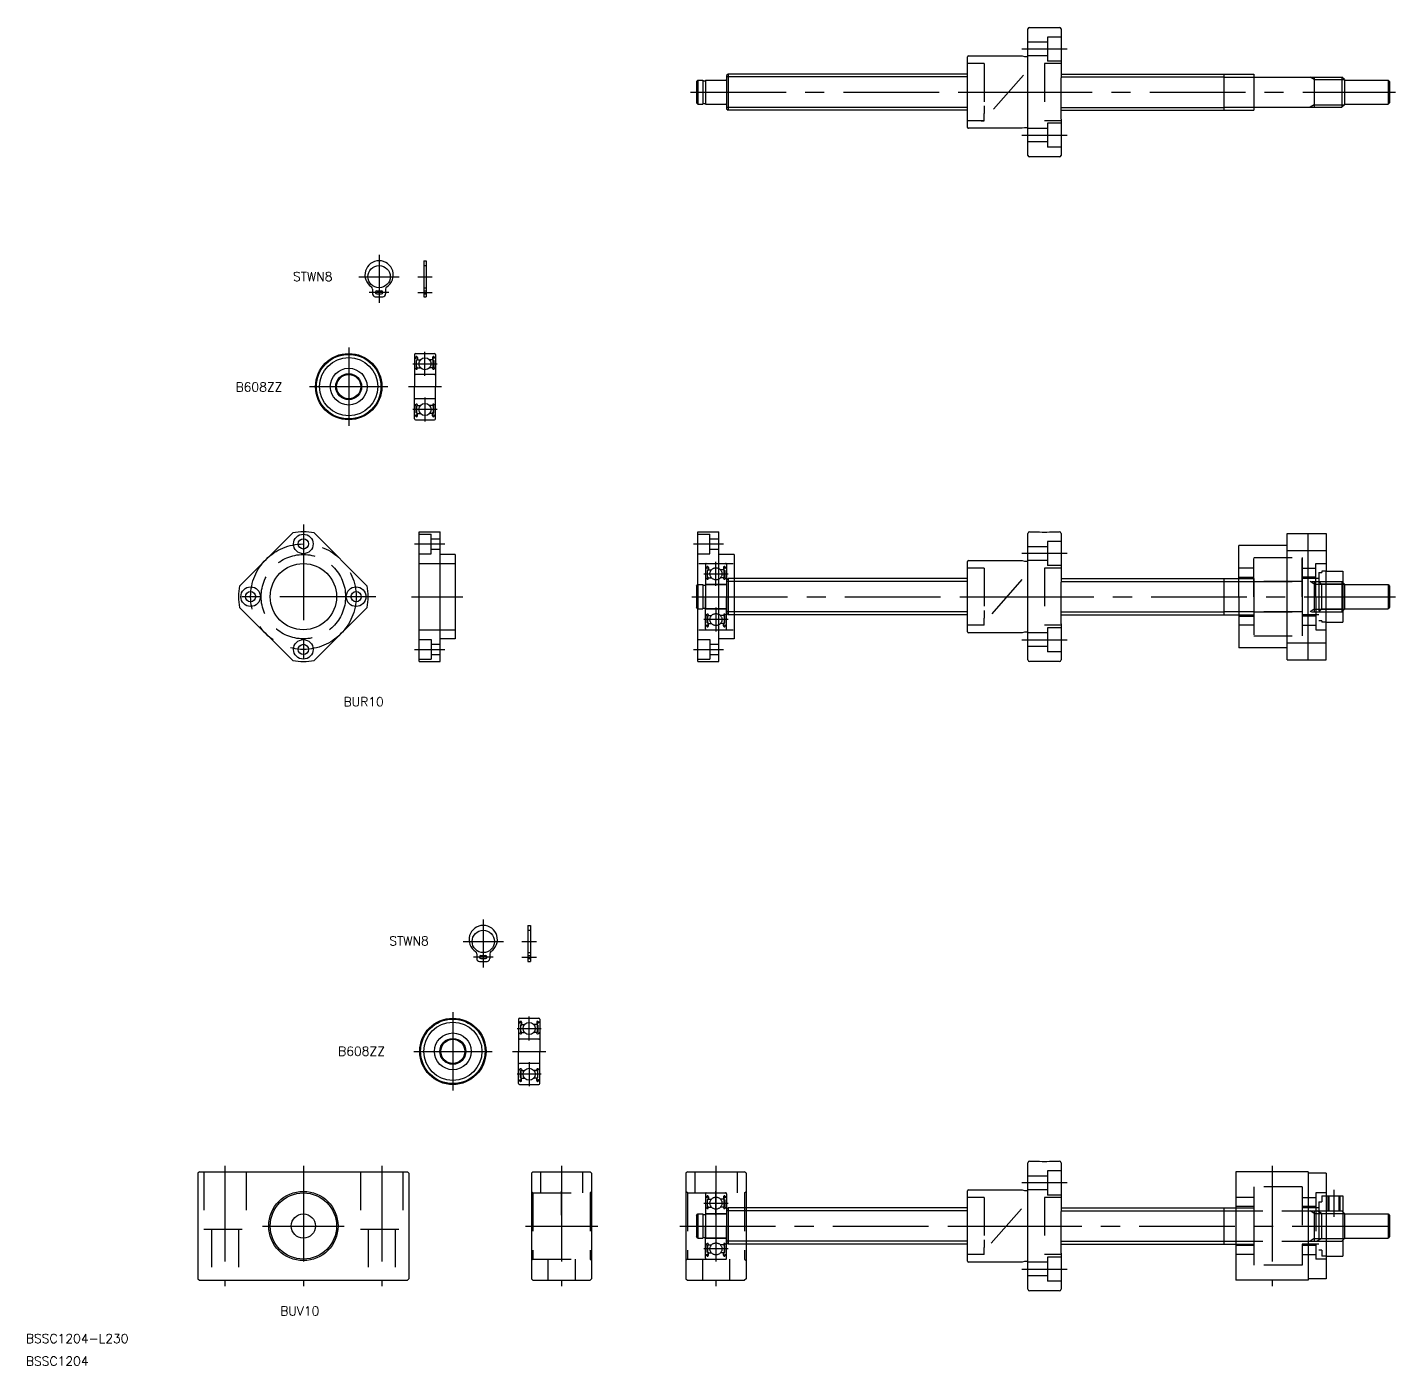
# Model space of a CAD drawing. Extents: x -92 to 600, y -46 to 402.
# Drawn here: x -91.6 to 362.4, y -46.3 to 397.8 of the extents above; entities that cross this region are included whole.
import ezdxf

# ---------------------------------------------------------------- set-up
doc = ezdxf.new("R2010")
doc.units = 0
doc.linetypes.add('CENTER', pattern=[50.8, 31.75, -6.35, 6.35, -6.35])
doc.linetypes.add('DASHED', pattern=[19.05, 12.7, -6.35])
doc.layers.get('0').update_dxf_attribs({"linetype": 'CONTINUOUS'})
doc.layers.add('CENTER', color=1, linetype='CENTER')
doc.styles.get("Standard").update_dxf_attribs({"font": 'txt.shx', "height": 3, "bigfont": 'bigfont.shx'})

msp = doc.modelspace()

# ---------------------------------------------------------------- linework, layer by layer
at = {"color": 7, "linetype": 'CONTINUOUS'}
for p, q in [((240.4, 389.92), (240.4, 397.31)), ((240.4, 362.7), (240.4, 397.31)), ((240.9, 397.81), (244.25, 397.81)), ((247.55, 397.81), (250.9, 397.81)), ((251.4, 397.31), (251.4, 381.1)), ((220.4, 385.31), (220.4, 388.01)), ((220.7, 388.31), (238.5, 388.31)), ((238.5, 388.31), (239.25, 388.11)), ((239.25, 388.11), (240.4, 388.11)), ((140.9, 382.31), (140.4, 381.81)), ((140.4, 381.81), (140.4, 370.81)), ((220.4, 382.31), (140.9, 382.31)), ((140.9, 382.31), (140.9, 370.31)), ((220.4, 367.31), (220.4, 385.31)), ((251.4, 382.31), (305.4, 382.31)), ((305.4, 382.31), (305.4, 370.31)), ((305.4, 382.31), (315.4, 382.31)), ((315.4, 382.31), (315.4, 370.31)), ((130.4, 379.81), (130.9, 380.31)), ((130.4, 379.81), (130.4, 372.81)), ((130.9, 380.31), (130.9, 372.31)), ((130.9, 380.31), (132.5, 380.31)), ((132.5, 380.31), (132.5, 372.31)), ((132.5, 380.11), (133.4, 380.11)), ((133.4, 380.31), (133.4, 372.31)), ((133.4, 380.31), (140.2, 380.31)), ((140.4, 379.21), (140.4, 379.21)), ((251.4, 367.31), (251.4, 381.1)), ((305.6, 381.31), (344.59, 381.31)), ((335.4, 380.5), (333.99, 381.31)), ((335.4, 381.31), (335.4, 371.31)), ((345.4, 380.5), (344.59, 381.31)), ((344.59, 381.31), (344.59, 371.31)), ((345.4, 380.5), (345.4, 372.12)), ((345.4, 380.31), (359.9, 380.31)), ((359.9, 380.31), (359.9, 372.31)), ((359.9, 380.31), (360.4, 379.81)), ((360.4, 379.81), (360.4, 372.81)), ((130.9, 372.31), (130.4, 372.81)), ((130.9, 372.31), (132.5, 372.31)), ((132.5, 372.51), (133.4, 372.51)), ((133.4, 372.31), (140.2, 372.31)), ((140.4, 376.31), (140.4, 376.31)), ((345.4, 372.31), (359.9, 372.31)), ((360.4, 372.81), (359.9, 372.31)), ((140.4, 370.81), (140.9, 370.31)), ((220.4, 370.31), (140.9, 370.31)), ((251.4, 370.31), (305.4, 370.31)), ((305.4, 370.31), (315.4, 370.31)), ((305.6, 371.31), (344.59, 371.31)), ((335.4, 372.12), (333.99, 371.31)), ((345.4, 372.12), (344.59, 371.31)), ((220.4, 364.61), (220.4, 367.31)), ((238.5, 364.31), (220.7, 364.31)), ((224.89, 366.81), (225.9, 366.81)), ((239.25, 364.51), (238.5, 364.31)), ((240.4, 364.51), (239.25, 364.51)), ((251.4, 367.31), (251.4, 355.31)), ((240.4, 355.31), (240.4, 362.7)), ((250.9, 354.81), (240.9, 354.81)), ((39.96, 320.36), (39.96, 308.36)), ((39.96, 320.36), (40.76, 320.36)), ((40.76, 320.36), (40.76, 308.36)), ((22.98, 310.96), (22.98, 309.36)), ((24.38, 310.36), (25.88, 310.36)), ((24.38, 309.36), (25.88, 309.36)), ((25.13, 311.36), (25.13, 310.36)), ((25.13, 309.36), (25.13, 308.36)), ((27.28, 310.96), (27.28, 309.36)), ((23.88, 308.36), (26.38, 308.36)), ((39.96, 308.36), (40.76, 308.36)), ((36.86, 289.27), (36.86, 278.57)), ((36.86, 288.32), (36.96, 288.22)), ((36.96, 288.22), (37.19, 288.22)), ((37.16, 289.57), (43.56, 289.57)), ((37.19, 288.22), (37.3, 288.41)), ((37.24, 288.04), (37.35, 287.98)), ((37.3, 288.16), (37.41, 288.34)), ((37.42, 288.09), (37.3, 288.16)), ((37.35, 287.98), (37.42, 288.09)), ((37.72, 287.52), (37.46, 287.26)), ((37.46, 287.26), (37.46, 285.07)), ((37.86, 287.47), (37.59, 287.2)), ((37.59, 285.07), (37.59, 287.2)), ((37.72, 288.26), (37.72, 287.52)), ((37.86, 288.26), (37.86, 287.47)), ((37.86, 287.62), (37.96, 287.52)), ((37.96, 287.52), (38.88, 287.52)), ((42.76, 287.52), (41.83, 287.52)), ((42.86, 287.62), (42.76, 287.52)), ((42.86, 288.26), (42.86, 287.47)), ((42.86, 287.47), (43.12, 287.2)), ((42.99, 288.26), (42.99, 287.52)), ((42.99, 287.52), (43.26, 287.26)), ((43.12, 285.07), (43.12, 287.2)), ((43.26, 287.26), (43.26, 285.07)), ((43.29, 288.09), (43.41, 288.16)), ((43.36, 287.98), (43.29, 288.09)), ((43.41, 288.16), (43.3, 288.34)), ((43.47, 288.04), (43.36, 287.98)), ((43.52, 288.22), (43.41, 288.41)), ((43.76, 288.22), (43.52, 288.22)), ((43.86, 288.32), (43.76, 288.22)), ((43.86, 289.27), (43.86, 278.57)), ((36.86, 284.57), (36.96, 284.67)), ((36.96, 284.67), (37.19, 284.67)), ((43.56, 282.57), (37.16, 282.57)), ((37.19, 284.67), (37.4, 284.41)), ((37.79, 285.07), (37.59, 285.07)), ((37.59, 284.94), (37.79, 284.94)), ((37.79, 284.94), (37.79, 285.07)), ((37.79, 284.49), (37.89, 284.78)), ((37.89, 284.78), (37.99, 284.87)), ((37.99, 284.87), (38.84, 284.87)), ((42.72, 284.87), (41.88, 284.87)), ((42.82, 284.78), (42.72, 284.87)), ((42.92, 284.49), (42.82, 284.78)), ((42.92, 285.07), (43.12, 285.07)), ((42.92, 284.94), (42.92, 285.07)), ((43.12, 284.94), (42.92, 284.94)), ((43.52, 284.67), (43.31, 284.41)), ((43.76, 284.67), (43.52, 284.67)), ((43.86, 284.57), (43.76, 284.67)), ((36.86, 267.87), (36.86, 278.57)), ((43.86, 267.87), (43.86, 278.57)), ((36.86, 272.57), (36.96, 272.47)), ((36.96, 272.47), (37.19, 272.47)), ((43.56, 274.57), (37.16, 274.57)), ((37.19, 272.47), (37.4, 272.74)), ((37.79, 272.66), (37.89, 272.37)), ((42.92, 272.66), (42.82, 272.37)), ((43.52, 272.47), (43.31, 272.74)), ((43.76, 272.47), (43.52, 272.47)), ((43.86, 272.57), (43.76, 272.47)), ((43.86, 273.22), (43.86, 273.22)), ((36.86, 268.82), (36.96, 268.92)), ((36.96, 268.92), (37.19, 268.92)), ((37.19, 268.92), (37.3, 268.74)), ((37.24, 269.11), (37.35, 269.17)), ((37.42, 269.06), (37.3, 268.99)), ((37.3, 268.99), (37.41, 268.81)), ((37.35, 269.17), (37.42, 269.06)), ((37.46, 269.89), (37.46, 272.08)), ((37.72, 269.62), (37.46, 269.89)), ((37.59, 272.21), (37.79, 272.21)), ((37.79, 272.08), (37.59, 272.08)), ((37.59, 272.08), (37.59, 269.95)), ((37.86, 269.68), (37.59, 269.95)), ((37.72, 268.89), (37.72, 269.62)), ((37.79, 272.21), (37.79, 272.08)), ((37.86, 268.89), (37.86, 269.68)), ((37.86, 269.52), (37.96, 269.62)), ((37.89, 272.37), (37.99, 272.27)), ((37.96, 269.62), (38.88, 269.62)), ((37.99, 272.27), (38.84, 272.27)), ((42.76, 269.62), (41.83, 269.62)), ((42.72, 272.27), (41.88, 272.27)), ((42.82, 272.37), (42.72, 272.27)), ((42.86, 269.52), (42.76, 269.62)), ((42.86, 269.68), (43.12, 269.95)), ((42.86, 268.89), (42.86, 269.68)), ((43.12, 272.21), (42.92, 272.21)), ((42.92, 272.21), (42.92, 272.08)), ((42.92, 272.08), (43.12, 272.08)), ((42.99, 269.62), (43.26, 269.89)), ((42.99, 268.89), (42.99, 269.62)), ((43.12, 272.08), (43.12, 269.95)), ((43.26, 269.89), (43.26, 272.08)), ((43.36, 269.17), (43.29, 269.06)), ((43.29, 269.06), (43.41, 268.99)), ((43.41, 268.99), (43.3, 268.81)), ((43.47, 269.11), (43.36, 269.17)), ((43.52, 268.92), (43.41, 268.74)), ((43.76, 268.92), (43.52, 268.92)), ((43.86, 268.82), (43.76, 268.92)), ((43.86, 270.55), (43.86, 270.55)), ((37.16, 267.57), (43.56, 267.57)), ((-21.21, 212.41), (-3.54, 230.08)), ((21.21, 212.41), (3.54, 230.08)), ((38.4, 187.37), (38.4, 230.37)), ((38.4, 230.37), (45.4, 230.37)), ((45.4, 187.37), (45.4, 230.37)), ((130.9, 187.37), (130.9, 230.37)), ((130.9, 230.37), (137.9, 230.37)), ((137.9, 187.37), (137.9, 230.37)), ((240.4, 222.48), (240.4, 229.87)), ((240.4, 222.48), (240.4, 229.87)), ((240.9, 230.37), (244.25, 230.37)), ((247.55, 230.37), (250.9, 230.37)), ((251.4, 229.87), (251.4, 213.66)), ((326.4, 187.87), (326.4, 229.87)), ((326.4, 229.87), (339.4, 229.87)), ((333.4, 187.87), (333.4, 229.87)), ((339.4, 229.87), (339.4, 217.37)), ((50.4, 222.87), (45.4, 222.87)), ((50.4, 222.87), (50.4, 194.87)), ((142.9, 222.87), (137.9, 222.87)), ((142.9, 222.87), (142.9, 194.87)), ((240.4, 195.26), (240.4, 222.48)), ((310.4, 208.87), (310.4, 225.87)), ((326.4, 225.87), (310.4, 225.87)), ((326.4, 224.2), (339.4, 224.2)), ((220.4, 217.87), (220.4, 220.57)), ((220.7, 220.87), (238.5, 220.87)), ((238.5, 220.87), (239.25, 220.67)), ((239.25, 220.67), (240.4, 220.67)), ((220.4, 214.87), (142.9, 214.87)), ((220.4, 199.87), (220.4, 217.87)), ((251.4, 214.87), (305.4, 214.87)), ((251.4, 199.87), (251.4, 213.66)), ((305.4, 214.87), (305.4, 202.87)), ((305.4, 214.87), (310.4, 214.87)), ((339.4, 200.37), (339.4, 217.37)), ((339.4, 217.37), (344.9, 217.37)), ((344.9, 217.37), (344.9, 200.37)), ((345.4, 213.06), (344.9, 213.56)), ((130.4, 212.37), (130.9, 212.87)), ((130.4, 212.37), (130.4, 205.37)), ((130.9, 212.87), (130.9, 204.87)), ((140.4, 211.77), (140.4, 211.77)), ((140.4, 208.87), (140.4, 208.87)), ((310.4, 208.87), (310.4, 191.87)), ((345.4, 213.06), (345.4, 204.68)), ((345.4, 212.87), (359.9, 212.87)), ((359.9, 212.87), (360.4, 212.37)), ((359.9, 212.87), (359.9, 204.87)), ((360.4, 212.37), (360.4, 205.37)), ((-3.54, 187.66), (-21.21, 205.33)), ((3.54, 187.66), (21.21, 205.33)), ((130.9, 204.87), (130.4, 205.37)), ((345.4, 204.68), (344.9, 204.18)), ((345.4, 204.87), (359.9, 204.87)), ((360.4, 205.37), (359.9, 204.87)), ((140.4, 200.85), (140.4, 200.85)), ((220.4, 202.87), (142.9, 202.87)), ((220.4, 197.17), (220.4, 199.87)), ((251.4, 202.87), (305.4, 202.87)), ((251.4, 199.87), (251.4, 187.87)), ((305.4, 202.87), (310.4, 202.87)), ((339.4, 187.87), (339.4, 200.37)), ((339.4, 200.37), (344.9, 200.37)), ((238.5, 196.87), (220.7, 196.87)), ((239.25, 197.07), (238.5, 196.87)), ((240.4, 197.07), (239.25, 197.07)), ((240.4, 187.87), (240.4, 195.26)), ((50.4, 194.87), (45.4, 194.87)), ((142.9, 194.87), (137.9, 194.87)), ((326.4, 191.87), (310.4, 191.87)), ((326.4, 193.54), (339.4, 193.54)), ((38.4, 187.37), (45.4, 187.37)), ((130.9, 187.37), (137.9, 187.37)), ((250.9, 187.37), (240.9, 187.37)), ((326.4, 187.87), (339.4, 187.87)), ((74.52, 99.75), (74.52, 87.75)), ((74.52, 99.75), (75.32, 99.75)), ((75.32, 99.75), (75.32, 87.75)), ((57.54, 90.35), (57.54, 88.75)), ((58.44, 87.75), (60.94, 87.75)), ((58.94, 89.75), (60.44, 89.75)), ((58.94, 88.75), (60.44, 88.75)), ((59.69, 90.75), (59.69, 89.75)), ((59.69, 88.75), (59.69, 87.75)), ((61.84, 90.35), (61.84, 88.75)), ((74.52, 87.75), (75.32, 87.75)), ((71.42, 68.67), (71.42, 57.97)), ((71.72, 68.97), (78.12, 68.97)), ((78.42, 68.67), (78.42, 57.97)), ((71.42, 67.72), (71.52, 67.62)), ((71.42, 63.97), (71.52, 64.07)), ((71.52, 67.62), (71.75, 67.62)), ((71.52, 64.07), (71.75, 64.07)), ((71.75, 67.62), (71.86, 67.8)), ((71.75, 64.07), (71.96, 63.8)), ((71.8, 67.43), (71.91, 67.37)), ((71.86, 67.55), (71.97, 67.73)), ((71.98, 67.48), (71.86, 67.55)), ((71.91, 67.37), (71.98, 67.48)), ((72.28, 66.92), (72.02, 66.65)), ((72.02, 66.65), (72.02, 64.46)), ((72.42, 66.86), (72.15, 66.59)), ((72.15, 64.46), (72.15, 66.59)), ((72.35, 64.46), (72.15, 64.46)), ((72.15, 64.33), (72.35, 64.33)), ((72.28, 67.65), (72.28, 66.92)), ((72.35, 64.33), (72.35, 64.46)), ((72.35, 63.88), (72.45, 64.17)), ((72.42, 67.65), (72.42, 66.86)), ((72.42, 67.02), (72.52, 66.92)), ((72.45, 64.17), (72.55, 64.27)), ((72.52, 66.92), (73.44, 66.92)), ((72.55, 64.27), (73.4, 64.27)), ((77.32, 66.92), (76.39, 66.92)), ((77.28, 64.27), (76.44, 64.27)), ((77.38, 64.17), (77.28, 64.27)), ((77.42, 67.02), (77.32, 66.92)), ((77.48, 63.88), (77.38, 64.17)), ((77.42, 67.65), (77.42, 66.86)), ((77.42, 66.86), (77.68, 66.59)), ((77.48, 64.46), (77.68, 64.46)), ((77.48, 64.33), (77.48, 64.46)), ((77.68, 64.33), (77.48, 64.33)), ((77.55, 67.65), (77.55, 66.92)), ((77.55, 66.92), (77.82, 66.65)), ((77.68, 64.46), (77.68, 66.59)), ((77.82, 66.65), (77.82, 64.46)), ((77.85, 67.48), (77.97, 67.55)), ((77.92, 67.37), (77.85, 67.48)), ((77.97, 67.55), (77.86, 67.73)), ((78.08, 64.07), (77.87, 63.8)), ((78.03, 67.43), (77.92, 67.37)), ((78.08, 67.62), (77.97, 67.8)), ((78.32, 67.62), (78.08, 67.62)), ((78.32, 64.07), (78.08, 64.07)), ((78.42, 67.72), (78.32, 67.62)), ((78.42, 63.97), (78.32, 64.07)), ((78.12, 61.97), (71.72, 61.97)), ((71.42, 47.27), (71.42, 57.97)), ((78.42, 47.27), (78.42, 57.97)), ((71.42, 51.97), (71.52, 51.87)), ((71.52, 51.87), (71.75, 51.87)), ((78.12, 53.97), (71.72, 53.97)), ((71.75, 51.87), (71.96, 52.13)), ((72.02, 49.28), (72.02, 51.47)), ((72.15, 51.6), (72.35, 51.6)), ((72.15, 51.47), (72.15, 49.34)), ((72.35, 51.47), (72.15, 51.47)), ((72.35, 52.05), (72.45, 51.76)), ((72.35, 51.6), (72.35, 51.47)), ((72.45, 51.76), (72.55, 51.67)), ((72.55, 51.67), (73.4, 51.67)), ((77.28, 51.67), (76.44, 51.67)), ((77.38, 51.76), (77.28, 51.67)), ((77.48, 52.05), (77.38, 51.76)), ((77.48, 51.6), (77.48, 51.47)), ((77.68, 51.6), (77.48, 51.6)), ((77.48, 51.47), (77.68, 51.47)), ((77.68, 51.47), (77.68, 49.34)), ((77.82, 49.28), (77.82, 51.47)), ((78.08, 51.87), (77.87, 52.13)), ((78.32, 51.87), (78.08, 51.87)), ((78.42, 51.97), (78.32, 51.87)), ((78.42, 52.62), (78.42, 52.62)), ((78.42, 49.94), (78.42, 49.94)), ((71.42, 48.22), (71.52, 48.32)), ((71.52, 48.32), (71.75, 48.32)), ((71.72, 46.97), (78.12, 46.97)), ((71.75, 48.32), (71.86, 48.13)), ((71.8, 48.5), (71.91, 48.57)), ((71.98, 48.45), (71.86, 48.38)), ((71.86, 48.38), (71.97, 48.2)), ((71.91, 48.57), (71.98, 48.45)), ((72.28, 49.02), (72.02, 49.28)), ((72.42, 49.07), (72.15, 49.34)), ((72.28, 48.28), (72.28, 49.02)), ((72.42, 48.28), (72.42, 49.07)), ((72.42, 48.92), (72.52, 49.02)), ((72.52, 49.02), (73.44, 49.02)), ((77.32, 49.02), (76.39, 49.02)), ((77.42, 48.92), (77.32, 49.02)), ((77.42, 49.07), (77.68, 49.34)), ((77.42, 48.28), (77.42, 49.07)), ((77.55, 49.02), (77.82, 49.28)), ((77.55, 48.28), (77.55, 49.02)), ((77.92, 48.57), (77.85, 48.45)), ((77.85, 48.45), (77.97, 48.38)), ((77.97, 48.38), (77.86, 48.2)), ((78.03, 48.5), (77.92, 48.57)), ((78.08, 48.32), (77.97, 48.13)), ((78.32, 48.32), (78.08, 48.32)), ((78.42, 48.22), (78.32, 48.32)), ((240.4, 13.62), (240.4, 21.01)), ((240.4, 13.62), (240.4, 21.01)), ((240.9, 21.51), (244.25, 21.51)), ((247.55, 21.51), (250.9, 21.51)), ((251.4, 21.01), (251.4, 4.8)), ((-34.5, 18.01), (-35, 17.51)), ((-35, 17.51), (-35, -17.49)), ((-34.5, 18.01), (34.5, 18.01)), ((34.5, 18.01), (35, 17.51)), ((35, 17.51), (35, -17.49)), ((76.15, 18.01), (75.65, 17.51)), ((75.65, 17.51), (75.65, -17.49)), ((76.15, 18.01), (95.15, 18.01)), ((95.65, 17.51), (95.15, 18.01)), ((95.65, 17.51), (95.65, -17.49)), ((127.4, 18.01), (126.9, 17.51)), ((126.9, 17.51), (126.9, -17.49)), ((127.4, 18.01), (146.4, 18.01)), ((146.9, 17.51), (146.4, 18.01)), ((146.9, 17.51), (146.9, -17.49)), ((240.4, 11.94), (240.4, 13.62)), ((309.4, 18.01), (309.4, -17.99)), ((333.4, 18.01), (309.4, 18.01)), ((333.4, 18.01), (333.4, 13.01)), ((339.4, 17.51), (333.4, 17.51)), ((339.4, 17.51), (339.4, 0.01)), ((220.4, 9.01), (220.4, 11.71)), ((220.7, 12.01), (238.5, 12.01)), ((238.5, 12.01), (239.25, 11.81)), ((239.25, 11.81), (240.4, 11.81)), ((240.4, -20.99), (240.4, 12.05)), ((333.4, 13.01), (333.4, -12.99)), ((339.4, 10.01), (344.9, 10.01)), ((344.9, 10.01), (344.9, -9.99)), ((220.4, 6.01), (146.9, 6.01)), ((220.4, -8.99), (220.4, 9.01)), ((251.4, 6.01), (305.4, 6.01)), ((251.4, -8.99), (251.4, 4.8)), ((305.4, 6.01), (309.4, 6.01)), ((305.4, 6.01), (305.4, -5.99)), ((345.4, 4.2), (344.9, 4.7)), ((140.4, 0.01), (140.4, 0.01)), ((339.4, 0.01), (339.4, -17.49)), ((345.4, 4.01), (359.9, 4.01)), ((359.9, 4.01), (359.9, -3.99)), ((359.9, 4.01), (360.4, 3.51)), ((360.4, 3.51), (360.4, -3.49)), ((345.4, -4.18), (344.9, -4.68)), ((345.4, -3.99), (359.9, -3.99)), ((360.4, -3.49), (359.9, -3.99)), ((140.4, -8.02), (140.4, -8.02)), ((220.4, -5.99), (146.9, -5.99)), ((220.4, -11.69), (220.4, -8.99)), ((251.4, -5.99), (305.4, -5.99)), ((251.4, -8.99), (251.4, -20.99)), ((305.4, -5.99), (309.4, -5.99)), ((238.5, -11.99), (220.7, -11.99)), ((239.25, -11.79), (238.5, -11.99)), ((240.4, -11.79), (239.25, -11.79)), ((333.4, -12.99), (333.4, -17.99)), ((339.4, -9.99), (344.9, -9.99)), ((-35, -17.49), (-34.5, -17.99)), ((-34.5, -17.99), (34.5, -17.99)), ((35, -17.49), (34.5, -17.99)), ((75.65, -17.49), (76.15, -17.99)), ((76.15, -17.99), (95.15, -17.99)), ((95.65, -17.49), (95.15, -17.99)), ((126.9, -17.49), (127.4, -17.99)), ((127.4, -17.99), (146.4, -17.99)), ((146.9, -17.49), (146.4, -17.99)), ((333.4, -17.99), (309.4, -17.99)), ((339.4, -17.49), (333.4, -17.49)), ((250.9, -21.49), (240.9, -21.49))]:
    msp.add_line(p, q, dxfattribs=at)
at = {"color": 3, "linetype": 'DASHED'}
for p, q in [((246.9, 392.85), (240.47, 392.85)), ((251.4, 394.6), (246.9, 394.6)), ((246.9, 394.6), (246.9, 386.6)), ((246.9, 388.35), (240.4, 388.35)), ((251.4, 386.6), (246.9, 386.6)), ((225.9, 385.81), (220.4, 385.81)), ((225.9, 385.81), (225.9, 366.81)), ((251.4, 385.81), (245.9, 385.81)), ((245.9, 385.81), (245.9, 366.81)), ((225.9, 371.74), (225.9, 369.18)), ((225.9, 366.81), (225.9, 369.18)), ((225.9, 366.81), (220.4, 366.81)), ((246.9, 364.27), (240.47, 364.27)), ((251.4, 366.81), (245.9, 366.81)), ((251.4, 366.02), (246.9, 366.02)), ((246.9, 366.02), (246.9, 358.02)), ((246.9, 359.77), (240.4, 359.77)), ((251.4, 358.02), (246.9, 358.02)), ((39.96, 318.76), (40.76, 318.76)), ((39.96, 311.36), (40.76, 311.36)), ((39.96, 310.36), (40.76, 310.36)), ((39.96, 309.36), (40.76, 309.36)), ((38.4, 229.62), (42.4, 229.62)), ((42.4, 223.12), (42.4, 229.62)), ((42.4, 228.07), (45.4, 228.07)), ((130.9, 229.62), (134.9, 229.62)), ((134.9, 223.12), (134.9, 229.62)), ((134.9, 228.07), (137.9, 228.07)), ((246.9, 227.16), (246.9, 219.16)), ((251.4, 227.16), (246.9, 227.16)), ((38.4, 223.12), (42.4, 223.12)), ((42.4, 224.67), (45.4, 224.67)), ((130.9, 223.12), (134.9, 223.12)), ((134.9, 224.67), (137.9, 224.67)), ((246.9, 225.41), (240.47, 225.41)), ((38.7, 219.87), (50.1, 219.87)), ((131.2, 219.87), (142.6, 219.87)), ((133.4, 219.57), (133.4, 208.87)), ((133.4, 218.62), (133.5, 218.52)), ((133.5, 218.52), (133.73, 218.52)), ((133.7, 219.87), (140.1, 219.87)), ((133.73, 218.52), (133.84, 218.7)), ((133.78, 218.34), (133.9, 218.27)), ((133.85, 218.45), (133.96, 218.64)), ((133.97, 218.39), (133.85, 218.45)), ((133.9, 218.27), (133.97, 218.39)), ((134.27, 218.56), (134.27, 217.82)), ((134.4, 218.56), (134.4, 217.77)), ((134.4, 217.92), (134.5, 217.82)), ((139.4, 217.92), (139.3, 217.82)), ((139.4, 218.56), (139.4, 217.77)), ((139.53, 218.56), (139.53, 217.82)), ((139.95, 218.45), (139.84, 218.64)), ((139.84, 218.39), (139.95, 218.45)), ((139.9, 218.27), (139.84, 218.39)), ((140.02, 218.34), (139.9, 218.27)), ((140.07, 218.52), (139.96, 218.7)), ((140.3, 218.52), (140.07, 218.52)), ((140.4, 218.62), (140.3, 218.52)), ((140.4, 219.57), (140.4, 208.87)), ((225.9, 218.37), (220.4, 218.37)), ((225.9, 218.37), (225.9, 199.37)), ((246.9, 220.91), (240.4, 220.91)), ((245.9, 218.37), (245.9, 199.37)), ((251.4, 218.37), (245.9, 218.37)), ((251.4, 219.16), (246.9, 219.16)), ((315.4, 218.37), (310.4, 218.37)), ((315.4, 221.87), (331.4, 221.87)), ((315.4, 208.87), (315.4, 221.87)), ((331.4, 221.87), (331.4, 195.87)), ((331.4, 208.87), (331.4, 221.87)), ((331.4, 218.37), (335.9, 218.37)), ((335.9, 219.87), (339.4, 219.87)), ((335.9, 208.87), (335.9, 219.87)), ((133.4, 214.87), (133.5, 214.97)), ((133.5, 214.97), (133.73, 214.97)), ((133.73, 214.97), (133.95, 214.71)), ((134.27, 217.82), (134, 217.55)), ((134, 217.55), (134, 215.37)), ((134.4, 217.77), (134.13, 217.5)), ((134.13, 215.37), (134.13, 217.5)), ((134.33, 215.37), (134.13, 215.37)), ((134.13, 215.24), (134.33, 215.24)), ((134.33, 215.24), (134.33, 215.37)), ((134.33, 214.79), (134.44, 215.08)), ((134.44, 215.08), (134.54, 215.17)), ((134.5, 217.82), (135.43, 217.82)), ((134.54, 215.17), (135.38, 215.17)), ((139.3, 217.82), (138.38, 217.82)), ((139.26, 215.17), (138.42, 215.17)), ((139.36, 215.08), (139.26, 215.17)), ((139.47, 214.79), (139.36, 215.08)), ((139.4, 217.77), (139.67, 217.5)), ((139.47, 215.24), (139.47, 215.37)), ((139.47, 215.37), (139.67, 215.37)), ((139.67, 215.24), (139.47, 215.24)), ((139.53, 217.82), (139.8, 217.55)), ((139.67, 215.37), (139.67, 217.5)), ((139.8, 217.55), (139.8, 215.37)), ((140.07, 214.97), (139.85, 214.71)), ((140.3, 214.97), (140.07, 214.97)), ((140.4, 214.87), (140.3, 214.97)), ((140.9, 214.87), (140.4, 214.37)), ((140.4, 214.37), (140.4, 203.37)), ((142.9, 213.92), (140.4, 213.92)), ((140.9, 214.87), (140.9, 202.87)), ((142.9, 214.87), (140.9, 214.87)), ((305.6, 213.87), (315.4, 213.87)), ((310.4, 215.37), (315.4, 215.37)), ((310.4, 214.87), (315.4, 214.87)), ((315.4, 214.87), (315.4, 202.87)), ((315.4, 213.87), (344.59, 213.87)), ((315.4, 213.87), (331.4, 213.87)), ((331.4, 213.87), (315.4, 213.87)), ((331.4, 213.87), (315.4, 213.87)), ((331.4, 213.87), (315.4, 213.87)), ((335.9, 215.37), (331.4, 215.37)), ((331.4, 214.87), (331.4, 202.87)), ((336.9, 214.87), (331.4, 214.87)), ((335.4, 213.06), (333.99, 213.87)), ((335.4, 213.87), (335.4, 203.87)), ((335.9, 213.87), (341.4, 213.87)), ((336.9, 216.87), (336.9, 200.87)), ((336.9, 216.87), (337.9, 216.87)), ((337.77, 213.06), (336.9, 213.87)), ((336.9, 213.87), (344.9, 213.87)), ((337.9, 217.37), (337.9, 216.87)), ((339.4, 217.37), (337.9, 217.37)), ((344.59, 213.87), (344.59, 203.87)), ((344.9, 213.56), (344.59, 213.87)), ((130.9, 212.87), (132.5, 212.87)), ((132.5, 212.87), (132.5, 204.87)), ((132.5, 212.67), (133.4, 212.67)), ((133.4, 212.87), (140.2, 212.87)), ((133.4, 212.87), (133.4, 204.87)), ((133.4, 198.17), (133.4, 208.87)), ((140.1, 212.87), (133.7, 212.87)), ((140.4, 198.17), (140.4, 208.87)), ((315.4, 208.87), (315.4, 195.87)), ((331.4, 208.87), (331.4, 195.87)), ((335.4, 213.06), (344.9, 213.06)), ((335.9, 208.87), (335.9, 197.87)), ((337.77, 213.06), (337.77, 204.68)), ((344.9, 213.06), (337.77, 213.06)), ((130.9, 204.87), (132.5, 204.87)), ((132.5, 205.07), (133.4, 205.07)), ((133.4, 204.87), (140.2, 204.87)), ((140.1, 204.87), (133.7, 204.87)), ((225.9, 204.31), (225.9, 201.74)), ((335.4, 204.68), (333.99, 203.87)), ((335.4, 204.68), (344.9, 204.68)), ((337.77, 204.68), (336.9, 203.87)), ((344.9, 204.68), (337.77, 204.68)), ((133.4, 202.87), (133.5, 202.77)), ((133.5, 202.77), (133.73, 202.77)), ((133.73, 202.77), (133.95, 203.03)), ((134, 200.19), (134, 202.37)), ((134.27, 199.92), (134, 200.19)), ((134.13, 202.51), (134.33, 202.51)), ((134.13, 202.37), (134.13, 200.24)), ((134.33, 202.37), (134.13, 202.37)), ((134.4, 199.98), (134.13, 200.24)), ((134.27, 199.19), (134.27, 199.92)), ((134.33, 202.95), (134.44, 202.66)), ((134.33, 202.51), (134.33, 202.37)), ((134.4, 199.19), (134.4, 199.98)), ((134.4, 199.82), (134.5, 199.92)), ((134.44, 202.66), (134.54, 202.57)), ((134.5, 199.92), (135.43, 199.92)), ((134.54, 202.57), (135.38, 202.57)), ((139.3, 199.92), (138.38, 199.92)), ((139.26, 202.57), (138.42, 202.57)), ((139.36, 202.66), (139.26, 202.57)), ((139.4, 199.82), (139.3, 199.92)), ((139.47, 202.95), (139.36, 202.66)), ((139.4, 199.98), (139.67, 200.24)), ((139.4, 199.19), (139.4, 199.98)), ((139.47, 202.51), (139.47, 202.37)), ((139.67, 202.51), (139.47, 202.51)), ((139.47, 202.37), (139.67, 202.37)), ((139.53, 199.92), (139.8, 200.19)), ((139.53, 199.19), (139.53, 199.92)), ((139.67, 202.37), (139.67, 200.24)), ((139.8, 200.19), (139.8, 202.37)), ((140.07, 202.77), (139.85, 203.03)), ((140.3, 202.77), (140.07, 202.77)), ((140.4, 202.87), (140.3, 202.77)), ((142.9, 203.82), (140.4, 203.82)), ((140.4, 203.52), (140.4, 203.52)), ((140.4, 203.37), (140.9, 202.87)), ((142.9, 202.87), (140.9, 202.87)), ((225.9, 199.37), (225.9, 201.74)), ((315.4, 203.87), (305.6, 203.87)), ((310.4, 202.87), (315.4, 202.87)), ((310.4, 202.37), (315.4, 202.37)), ((315.4, 203.87), (344.59, 203.87)), ((315.4, 203.87), (331.4, 203.87)), ((331.4, 203.87), (315.4, 203.87)), ((331.4, 203.87), (315.4, 203.87)), ((331.4, 203.87), (315.4, 203.87)), ((336.9, 202.87), (331.4, 202.87)), ((335.9, 202.37), (331.4, 202.37)), ((335.9, 203.87), (341.4, 203.87)), ((336.9, 203.87), (344.9, 203.87)), ((337.9, 200.87), (336.9, 200.87)), ((337.9, 200.87), (337.9, 200.37)), ((339.4, 200.37), (337.9, 200.37)), ((344.9, 204.18), (344.59, 203.87)), ((38.7, 197.87), (50.1, 197.87)), ((131.2, 197.87), (142.6, 197.87)), ((133.4, 199.12), (133.5, 199.22)), ((133.5, 199.22), (133.73, 199.22)), ((133.7, 197.87), (140.1, 197.87)), ((133.73, 199.22), (133.84, 199.04)), ((133.78, 199.4), (133.9, 199.47)), ((133.97, 199.35), (133.85, 199.29)), ((133.85, 199.29), (133.96, 199.1)), ((133.9, 199.47), (133.97, 199.35)), ((139.9, 199.47), (139.84, 199.35)), ((139.84, 199.35), (139.95, 199.29)), ((139.95, 199.29), (139.84, 199.1)), ((140.02, 199.4), (139.9, 199.47)), ((140.07, 199.22), (139.96, 199.04)), ((140.3, 199.22), (140.07, 199.22)), ((140.4, 199.12), (140.3, 199.22)), ((225.9, 199.37), (220.4, 199.37)), ((246.9, 196.83), (240.47, 196.83)), ((251.4, 199.37), (245.9, 199.37)), ((246.9, 198.58), (246.9, 190.58)), ((251.4, 198.58), (246.9, 198.58)), ((315.4, 199.37), (310.4, 199.37)), ((315.4, 195.87), (331.4, 195.87)), ((331.4, 199.37), (335.9, 199.37)), ((335.9, 197.87), (339.4, 197.87)), ((38.4, 194.62), (42.4, 194.62)), ((42.4, 194.62), (42.4, 188.12)), ((42.4, 193.07), (45.4, 193.07)), ((130.9, 194.62), (134.9, 194.62)), ((134.9, 194.62), (134.9, 188.12)), ((134.9, 193.07), (137.9, 193.07)), ((246.9, 192.33), (240.4, 192.33)), ((38.4, 188.12), (42.4, 188.12)), ((42.4, 189.67), (45.4, 189.67)), ((130.9, 188.12), (134.9, 188.12)), ((134.9, 189.67), (137.9, 189.67)), ((251.4, 190.58), (246.9, 190.58)), ((74.52, 98.15), (75.32, 98.15)), ((74.52, 90.75), (75.32, 90.75)), ((74.52, 89.75), (75.32, 89.75)), ((74.52, 88.75), (75.32, 88.75)), ((246.9, 18.3), (246.9, 10.3)), ((251.4, 18.3), (246.9, 18.3)), ((-33, 18.01), (-33, -0.99)), ((-19, 18.01), (-19, -0.99)), ((19, 18.01), (19, -0.99)), ((33, 18.01), (33, -0.99)), ((78.65, 18.01), (78.65, 11.01)), ((92.65, 18.01), (92.65, 11.01)), ((129.9, 18.01), (129.9, 11.01)), ((143.9, 18.01), (143.9, 11.01)), ((246.9, 16.55), (240.47, 16.55)), ((76.15, 11.01), (75.65, 11.51)), ((76.15, 11.01), (95.15, 11.01)), ((76.15, 11.01), (76.15, -10.99)), ((82.45, 11.01), (88.85, 11.01)), ((95.15, 11.01), (95.65, 11.51)), ((95.15, 11.01), (95.15, -10.99)), ((127.4, 11.01), (126.9, 11.51)), ((127.4, 11.01), (127.4, -10.99)), ((127.4, 11.01), (146.4, 11.01)), ((133.4, 10.71), (133.4, 0.01)), ((133.4, 9.76), (133.5, 9.66)), ((133.5, 9.66), (133.73, 9.66)), ((133.7, 11.01), (140.1, 11.01)), ((133.73, 9.66), (133.84, 9.84)), ((133.78, 9.48), (133.9, 9.41)), ((133.85, 9.59), (133.96, 9.77)), ((133.97, 9.52), (133.85, 9.59)), ((133.9, 9.41), (133.97, 9.52)), ((134.27, 9.69), (134.27, 8.96)), ((134.4, 9.69), (134.4, 8.9)), ((139.4, 9.69), (139.4, 8.9)), ((139.53, 9.69), (139.53, 8.96)), ((139.95, 9.59), (139.84, 9.77)), ((139.84, 9.52), (139.95, 9.59)), ((139.9, 9.41), (139.84, 9.52)), ((140.02, 9.48), (139.9, 9.41)), ((140.07, 9.66), (139.96, 9.84)), ((140.3, 9.66), (140.07, 9.66)), ((140.4, 9.76), (140.3, 9.66)), ((140.4, 10.71), (140.4, 0.01)), ((146.4, 11.01), (146.9, 11.51)), ((146.4, 11.01), (146.4, -10.99)), ((225.9, 9.51), (220.4, 9.51)), ((225.9, 9.51), (225.9, -9.49)), ((246.9, 12.05), (240.4, 12.05)), ((245.9, 9.51), (245.9, -9.49)), ((251.4, 9.51), (245.9, 9.51)), ((251.4, 10.3), (246.9, 10.3)), ((315.4, 9.51), (309.4, 9.51)), ((315.4, 13.01), (315.4, -12.99)), ((331.4, 13.01), (315.4, 13.01)), ((331.4, 13.01), (331.4, -12.99)), ((331.4, 9.51), (335.9, 9.51)), ((339.4, 11.01), (335.9, 11.01)), ((335.9, 11.01), (335.9, -5.99)), ((337.9, 10.01), (337.9, 8.01)), ((337.9, 10.01), (339.4, 10.01)), ((339.9, 10.01), (339.9, 5.01)), ((340.28, 10.01), (340.28, 5.01)), ((343.52, 10.01), (343.52, 5.01)), ((343.9, 10.01), (343.9, 5.01)), ((133.4, 6.01), (133.5, 6.11)), ((133.5, 6.11), (133.73, 6.11)), ((133.73, 6.11), (133.95, 5.85)), ((134.27, 8.96), (134, 8.69)), ((134, 8.69), (134, 6.51)), ((134.4, 8.9), (134.13, 8.64)), ((134.13, 6.51), (134.13, 8.64)), ((134.33, 6.51), (134.13, 6.51)), ((134.13, 6.37), (134.33, 6.37)), ((134.33, 6.37), (134.33, 6.51)), ((134.33, 5.92), (134.44, 6.21)), ((134.4, 9.06), (134.5, 8.96)), ((134.44, 6.21), (134.54, 6.31)), ((134.5, 8.96), (135.43, 8.96)), ((134.54, 6.31), (135.38, 6.31)), ((139.3, 8.96), (138.38, 8.96)), ((139.26, 6.31), (138.42, 6.31)), ((139.36, 6.21), (139.26, 6.31)), ((139.4, 9.06), (139.3, 8.96)), ((139.47, 5.92), (139.36, 6.21)), ((139.4, 8.9), (139.67, 8.64)), ((139.47, 6.37), (139.47, 6.51)), ((139.47, 6.51), (139.67, 6.51)), ((139.67, 6.37), (139.47, 6.37)), ((139.53, 8.96), (139.8, 8.69)), ((139.67, 6.51), (139.67, 8.64)), ((139.8, 8.69), (139.8, 6.51)), ((140.07, 6.11), (139.85, 5.85)), ((140.3, 6.11), (140.07, 6.11)), ((140.4, 6.01), (140.3, 6.11)), ((140.9, 6.01), (140.4, 5.51)), ((140.4, 5.51), (140.4, -5.49)), ((146.9, 5.06), (140.4, 5.06)), ((140.9, 6.01), (140.9, -5.99)), ((146.9, 6.01), (140.9, 6.01)), ((305.6, 5.01), (344.59, 5.01)), ((315.4, 6.5), (309.4, 6.5)), ((309.4, 6.01), (315.4, 6.01)), ((315.4, 6.01), (315.4, -5.99)), ((335.9, 6.5), (331.4, 6.5)), ((336.9, 6.01), (331.4, 6.01)), ((335.4, 4.2), (333.99, 5.01)), ((335.4, 5.01), (335.4, -4.99)), ((335.9, 5.01), (341.4, 5.01)), ((337.77, 4.2), (336.36, 5.01)), ((336.9, 8.01), (336.9, -7.99)), ((336.9, 8.01), (337.9, 8.01)), ((336.9, 5.01), (344.59, 5.01)), ((344.9, 4.7), (344.59, 5.01)), ((344.9, 5.01), (344.9, -4.99)), ((130.4, 3.51), (130.9, 4.01)), ((130.4, 3.51), (130.4, -3.49)), ((130.9, 4.01), (130.9, -3.99)), ((130.9, 4.01), (132.5, 4.01)), ((132.5, 4.01), (132.5, -3.99)), ((132.5, 3.81), (133.4, 3.81)), ((133.4, 4.01), (133.4, -3.99)), ((133.4, 4.01), (140.2, 4.01)), ((133.4, -10.69), (133.4, 0.01)), ((140.1, 4.01), (133.7, 4.01)), ((140.4, 2.91), (140.4, 2.91)), ((140.4, -10.69), (140.4, 0.01)), ((335.4, 4.2), (344.9, 4.2)), ((337.77, 4.2), (337.77, -4.18)), ((345.4, 4.2), (345.4, -4.18)), ((-33, -0.99), (-19, -0.99)), ((-30.5, -0.99), (-30.5, -17.99)), ((-21.5, -0.99), (-21.5, -17.99)), ((19, -0.99), (33, -0.99)), ((21.5, -0.99), (21.5, -17.99)), ((30.5, -0.99), (30.5, -17.99)), ((130.9, -3.99), (130.4, -3.49)), ((130.9, -3.99), (132.5, -3.99)), ((132.5, -3.79), (133.4, -3.79)), ((133.4, -3.99), (140.2, -3.99)), ((140.1, -3.99), (133.7, -3.99)), ((335.4, -4.18), (333.99, -4.99)), ((335.4, -4.18), (344.9, -4.18)), ((337.77, -4.18), (336.36, -4.99)), ((133.4, -5.99), (133.5, -6.09)), ((133.5, -6.09), (133.73, -6.09)), ((133.73, -6.09), (133.95, -5.83)), ((134, -8.68), (134, -6.49)), ((134.27, -8.94), (134, -8.68)), ((134.13, -6.36), (134.33, -6.36)), ((134.13, -6.49), (134.13, -8.62)), ((134.33, -6.49), (134.13, -6.49)), ((134.4, -8.89), (134.13, -8.62)), ((134.27, -9.68), (134.27, -8.94)), ((134.33, -5.91), (134.44, -6.2)), ((134.33, -6.36), (134.33, -6.49)), ((134.4, -9.68), (134.4, -8.89)), ((134.4, -9.04), (134.5, -8.94)), ((134.44, -6.2), (134.54, -6.29)), ((134.5, -8.94), (135.43, -8.94)), ((134.54, -6.29), (135.38, -6.29)), ((139.3, -8.94), (138.38, -8.94)), ((139.26, -6.29), (138.42, -6.29)), ((139.36, -6.2), (139.26, -6.29)), ((139.4, -9.04), (139.3, -8.94)), ((139.47, -5.91), (139.36, -6.2)), ((139.4, -8.89), (139.67, -8.62)), ((139.4, -9.68), (139.4, -8.89)), ((139.47, -6.36), (139.47, -6.49)), ((139.67, -6.36), (139.47, -6.36)), ((139.47, -6.49), (139.67, -6.49)), ((139.53, -8.94), (139.8, -8.68)), ((139.53, -9.68), (139.53, -8.94)), ((139.67, -6.49), (139.67, -8.62)), ((139.8, -8.68), (139.8, -6.49)), ((140.07, -6.09), (139.85, -5.83)), ((140.3, -6.09), (140.07, -6.09)), ((140.4, -5.99), (140.3, -6.09)), ((146.9, -5.04), (140.4, -5.04)), ((140.4, -5.34), (140.4, -5.34)), ((140.4, -5.49), (140.9, -5.99)), ((146.9, -5.99), (140.9, -5.99)), ((225.9, -4.56), (225.9, -7.12)), ((225.9, -9.49), (225.9, -7.12)), ((305.6, -4.99), (344.59, -4.99)), ((309.4, -5.99), (315.4, -5.99)), ((315.4, -6.5), (309.4, -6.5)), ((336.9, -5.99), (331.4, -5.99)), ((335.9, -6.5), (331.4, -6.5)), ((335.9, -4.99), (341.4, -4.99)), ((335.9, -5.99), (335.9, -10.99)), ((336.9, -4.99), (344.59, -4.99)), ((337.9, -7.99), (336.9, -7.99)), ((337.9, -7.99), (337.9, -9.99)), ((344.9, -4.68), (344.59, -4.99)), ((76.15, -10.99), (75.65, -11.49)), ((76.15, -10.99), (95.15, -10.99)), ((81.15, -10.99), (81.15, -17.99)), ((90.15, -10.99), (90.15, -17.99)), ((95.15, -10.99), (95.65, -11.49)), ((127.4, -10.99), (126.9, -11.49)), ((127.4, -10.99), (146.4, -10.99)), ((132.4, -10.99), (132.4, -17.99)), ((133.4, -9.74), (133.5, -9.64)), ((133.4, -10.99), (140.4, -10.99)), ((133.5, -9.64), (133.73, -9.64)), ((133.7, -10.99), (140.1, -10.99)), ((133.73, -9.64), (133.84, -9.83)), ((133.78, -9.46), (133.9, -9.39)), ((133.97, -9.51), (133.85, -9.58)), ((133.85, -9.58), (133.96, -9.76)), ((133.9, -9.39), (133.97, -9.51)), ((139.9, -9.39), (139.84, -9.51)), ((139.84, -9.51), (139.95, -9.58)), ((139.95, -9.58), (139.84, -9.76)), ((140.02, -9.46), (139.9, -9.39)), ((140.07, -9.64), (139.96, -9.83)), ((140.3, -9.64), (140.07, -9.64)), ((140.4, -9.74), (140.3, -9.64)), ((141.4, -10.99), (141.4, -17.99)), ((146.4, -10.99), (146.9, -11.49)), ((225.9, -9.49), (220.4, -9.49)), ((246.9, -12.03), (240.47, -12.03)), ((251.4, -9.49), (245.9, -9.49)), ((246.9, -10.28), (246.9, -18.28)), ((251.4, -10.28), (246.9, -10.28)), ((315.4, -9.49), (309.4, -9.49)), ((331.4, -12.99), (315.4, -12.99)), ((331.4, -9.49), (335.9, -9.49)), ((339.4, -10.99), (335.9, -10.99)), ((339.4, -9.99), (337.9, -9.99)), ((246.9, -16.53), (240.4, -16.53)), ((251.4, -18.28), (246.9, -18.28))]:
    msp.add_line(p, q, dxfattribs=at)
at = {"color": 3, "linetype": 'CONTINUOUS'}
for p, q in [((220.4, 381.36), (140.4, 381.36)), ((251.4, 381.36), (305.4, 381.36)), ((335.4, 380.5), (345.4, 380.5)), ((220.4, 371.26), (140.4, 371.26)), ((251.4, 371.26), (305.4, 371.26)), ((335.4, 372.12), (345.4, 372.12)), ((220.4, 213.92), (142.9, 213.92)), ((251.4, 213.92), (305.4, 213.92)), ((344.9, 213.06), (345.4, 213.06)), ((344.9, 204.68), (345.4, 204.68)), ((220.4, 203.82), (142.9, 203.82)), ((251.4, 203.82), (305.4, 203.82)), ((220.4, 5.06), (146.9, 5.06)), ((251.4, 5.06), (305.4, 5.06)), ((344.9, 4.2), (345.4, 4.2)), ((344.9, -4.18), (345.4, -4.18)), ((220.4, -5.04), (146.9, -5.04)), ((251.4, -5.04), (305.4, -5.04))]:
    msp.add_line(p, q, dxfattribs=at)
at = {"color": 7, "linetype": 'CONTINUOUS'}
for centre, radius in [((25.13, 315.06), 3.7), ((15.04, 278.57), 11), ((15.04, 278.57), 10.7), ((15.04, 278.57), 9.65), ((40.36, 286.17), 2), ((15.04, 278.57), 6.1), ((15.04, 278.57), 4.3), ((15.04, 278.57), 4), ((40.36, 270.97), 2), ((0, 226.37), 3.25), ((0, 226.37), 1.7), ((0, 208.87), 11), ((-17.5, 208.87), 3.25), ((-17.5, 208.87), 1.7), ((17.5, 208.87), 3.25), ((17.5, 208.87), 1.7), ((0, 191.37), 3.25), ((0, 191.37), 1.7), ((59.69, 94.45), 3.7), ((49.6, 57.97), 11), ((49.6, 57.97), 10.7), ((49.6, 57.97), 9.65), ((49.6, 57.97), 6.1), ((74.92, 65.57), 2), ((49.6, 57.97), 4.3), ((49.6, 57.97), 4), ((74.92, 50.37), 2), ((0, 0.01), 11.5), ((0, 0.01), 11), ((0, 0.01), 4)]:
    msp.add_circle(centre, radius, dxfattribs=at)
at = {"color": 3, "linetype": 'DASHED'}
for centre, radius in [((0, 208.87), 14), ((136.9, 216.47), 2), ((136.9, 201.27), 2), ((136.9, 7.61), 2), ((136.9, -7.59), 2)]:
    msp.add_circle(centre, radius, dxfattribs=at)
at = {"color": 7, "linetype": 'CONTINUOUS'}
for centre, radius, start, end in [((240.9, 397.31), 0.5, 90, 180), ((245.9, 419.25), 21.5, 265.5993, 274.4007), ((250.9, 397.31), 0.5, 0, 90), ((220.7, 388.01), 0.3, 90, 180), ((305.6, 381.51), 0.2, 180, 270), ((140.2, 380.51), 0.2, 270, 0), ((140.2, 372.11), 0.2, 0, 90), ((305.6, 371.11), 0.2, 90, 180), ((220.7, 364.61), 0.3, 180, 270), ((240.9, 355.31), 0.5, 180, 270), ((250.9, 355.31), 0.5, 270, 0), ((25.13, 315.66), 4.7, 302.6213, 237.3787), ((22.08, 310.96), 0.9, 0, 55.0939), ((23.97, 309.35), 0.99, 179.1897, 264.7847), ((24.38, 309.86), 0.5, 90, 270), ((25.88, 309.86), 0.5, 270, 90), ((26.29, 309.35), 0.99, 275.2153, 0.8103), ((28.18, 310.96), 0.9, 124.9061, 180), ((37.16, 289.27), 0.3, 90, 180), ((37.3, 288.16), 0.133, 149.9969, 240.0013), ((37.56, 288.26), 0.299, 0, 150.0002), ((37.56, 288.26), 0.166, 0, 150.0044), ((43.15, 288.26), 0.299, 29.9998, 180), ((43.15, 288.26), 0.166, 29.9956, 180), ((43.41, 288.16), 0.133, 299.9987, 30.0031), ((43.56, 289.27), 0.3, 0, 90), ((37.16, 282.87), 0.3, 180, 270), ((37.58, 284.56), 0.224, 220.001, 343.1517), ((37.59, 285.07), 0.133, 180.0001, 270), ((43.14, 284.56), 0.224, 196.8483, 319.999), ((43.12, 285.07), 0.133, 270, 359.9999), ((43.56, 282.87), 0.3, 270, 0), ((37.16, 274.27), 0.3, 90, 180), ((37.58, 272.59), 0.224, 16.8483, 139.999), ((43.14, 272.59), 0.224, 40.001, 163.1517), ((43.56, 274.27), 0.3, 0, 90), ((37.16, 267.87), 0.3, 180, 270), ((37.3, 268.99), 0.133, 119.9987, 210.0031), ((37.56, 268.89), 0.299, 209.9998, 0), ((37.56, 268.89), 0.166, 209.9956, 0), ((37.59, 272.08), 0.133, 90, 179.9999), ((43.15, 268.89), 0.299, 180, 330.0002), ((43.15, 268.89), 0.166, 180, 330.0044), ((43.12, 272.08), 0.133, 0.0001, 90), ((43.41, 268.99), 0.133, 329.9969, 60.0013), ((43.56, 267.87), 0.3, 270, 0), ((0, 208.87), 21.5, 80.516, 99.484), ((240.9, 229.87), 0.5, 90, 180), ((245.9, 251.81), 21.5, 265.5993, 274.4007), ((250.9, 229.87), 0.5, 0, 90), ((220.7, 220.57), 0.3, 90, 180), ((305.6, 214.07), 0.2, 180, 270), ((0, 208.87), 21.5, 170.516, 189.484), ((0, 208.87), 21.5, 350.516, 9.484), ((305.6, 203.67), 0.2, 90, 180), ((220.7, 197.17), 0.3, 180, 270), ((0, 208.87), 21.5, 260.516, 279.484), ((240.9, 187.87), 0.5, 180, 270), ((250.9, 187.87), 0.5, 270, 0), ((59.69, 95.05), 4.7, 302.6213, 237.3787), ((56.64, 90.35), 0.9, 0, 55.0939), ((62.74, 90.35), 0.9, 124.9061, 180), ((58.53, 88.74), 0.99, 179.1897, 264.7847), ((58.94, 89.25), 0.5, 90, 270), ((60.44, 89.25), 0.5, 270, 90), ((60.85, 88.74), 0.99, 275.2153, 0.8103), ((71.72, 68.67), 0.3, 90, 180), ((78.12, 68.67), 0.3, 0, 90), ((71.86, 67.55), 0.133, 149.9969, 240.0013), ((72.12, 67.65), 0.299, 0, 150.0002), ((72.14, 63.95), 0.224, 220.001, 343.1517), ((72.12, 67.65), 0.166, 0, 150.0044), ((72.15, 64.46), 0.133, 180, 270), ((77.72, 67.65), 0.299, 29.9998, 180), ((77.7, 63.95), 0.224, 196.8483, 319.999), ((77.72, 67.65), 0.166, 29.9956, 180), ((77.68, 64.46), 0.133, 270, 359.9999), ((77.97, 67.55), 0.133, 299.9987, 30.0031), ((71.72, 62.27), 0.3, 180, 270), ((78.12, 62.27), 0.3, 270, 0), ((71.72, 53.67), 0.3, 90, 180), ((72.14, 51.99), 0.224, 16.8483, 139.999), ((72.15, 51.47), 0.133, 90, 179.9999), ((77.7, 51.99), 0.224, 40.001, 163.1517), ((77.68, 51.47), 0.133, 0.0001, 90), ((78.12, 53.67), 0.3, 0, 90), ((71.72, 47.27), 0.3, 180, 270), ((71.86, 48.38), 0.133, 119.9987, 210.0031), ((72.12, 48.28), 0.299, 209.9998, 0), ((72.12, 48.28), 0.166, 209.9956, 0), ((77.72, 48.28), 0.299, 180, 330.0002), ((77.72, 48.28), 0.166, 180, 330.0044), ((77.97, 48.38), 0.133, 329.9969, 60.0013), ((78.12, 47.27), 0.3, 270, 0), ((240.9, 21.01), 0.5, 90, 180), ((245.9, 42.95), 21.5, 265.5993, 274.4007), ((250.9, 21.01), 0.5, 0, 90), ((220.7, 11.71), 0.3, 90, 180), ((220.7, -11.69), 0.3, 180, 270), ((240.9, -20.99), 0.5, 180, 270), ((250.9, -20.99), 0.5, 270, 0)]:
    msp.add_arc(centre, radius, start, end, dxfattribs=at)
at = {"color": 3, "linetype": 'DASHED'}
for centre, radius, start, end in [((133.7, 219.57), 0.3, 90, 180), ((133.85, 218.45), 0.133, 149.9969, 240.0013), ((134.1, 218.56), 0.299, 0, 150.0002), ((134.1, 218.56), 0.166, 0, 150.0044), ((139.7, 218.56), 0.299, 29.9998, 180), ((139.7, 218.56), 0.166, 29.9956, 180), ((139.95, 218.45), 0.133, 299.9987, 30.0031), ((140.1, 219.57), 0.3, 0, 90), ((134.12, 214.85), 0.224, 220.001, 343.1517), ((134.13, 215.37), 0.133, 180.0001, 270), ((139.68, 214.85), 0.224, 196.8483, 319.999), ((139.67, 215.37), 0.133, 270, 359.9999), ((133.7, 213.17), 0.3, 180, 270), ((140.1, 213.17), 0.3, 270, 0), ((140.2, 213.07), 0.2, 270, 0), ((133.7, 204.57), 0.3, 90, 180), ((140.1, 204.57), 0.3, 0, 90), ((140.2, 204.67), 0.2, 0, 90), ((134.12, 202.89), 0.224, 16.8483, 139.999), ((134.13, 202.37), 0.133, 90, 179.9999), ((139.68, 202.89), 0.224, 40.001, 163.1517), ((139.67, 202.37), 0.133, 0.0001, 90), ((133.7, 198.17), 0.3, 180, 270), ((133.85, 199.29), 0.133, 119.9987, 210.0031), ((134.1, 199.19), 0.299, 209.9998, 0), ((134.1, 199.19), 0.166, 209.9956, 0), ((139.7, 199.19), 0.299, 180, 330.0002), ((139.7, 199.19), 0.166, 180, 330.0044), ((139.95, 199.29), 0.133, 329.9969, 60.0013), ((140.1, 198.17), 0.3, 270, 0), ((133.7, 10.71), 0.3, 90, 180), ((133.85, 9.59), 0.133, 149.9969, 240.0013), ((134.1, 9.69), 0.299, 0, 150.0002), ((134.1, 9.69), 0.166, 0, 150.0044), ((139.7, 9.69), 0.299, 29.9998, 180), ((139.7, 9.69), 0.166, 29.9956, 180), ((139.95, 9.59), 0.133, 299.9987, 30.0031), ((140.1, 10.71), 0.3, 0, 90), ((134.12, 5.99), 0.224, 220.001, 343.1517), ((134.13, 6.51), 0.133, 180, 270), ((139.68, 5.99), 0.224, 196.8483, 319.999), ((139.67, 6.51), 0.133, 270, 359.9999), ((305.6, 5.21), 0.2, 180, 270), ((133.7, 4.31), 0.3, 180, 270), ((140.1, 4.31), 0.3, 270, 0), ((140.2, 4.21), 0.2, 270, 0), ((133.7, -4.29), 0.3, 90, 180), ((140.1, -4.29), 0.3, 0, 90), ((140.2, -4.19), 0.2, 0, 90), ((134.12, -5.97), 0.224, 16.8483, 139.999), ((134.13, -6.49), 0.133, 90, 179.9999), ((139.68, -5.97), 0.224, 40.001, 163.1517), ((139.67, -6.49), 0.133, 0.0001, 90), ((305.6, -5.19), 0.2, 90, 180), ((133.7, -10.69), 0.3, 180, 270), ((133.85, -9.58), 0.133, 119.9987, 210.0031), ((134.1, -9.68), 0.299, 209.9998, 0), ((134.1, -9.68), 0.166, 209.9956, 0), ((139.7, -9.68), 0.299, 180, 330.0002), ((139.7, -9.68), 0.166, 180, 330.0044), ((139.95, -9.58), 0.133, 329.9969, 60.0013), ((140.1, -10.69), 0.3, 270, 0)]:
    msp.add_arc(centre, radius, start, end, dxfattribs=at)
at = {"layer": 'CENTER', "color": 1, "linetype": 'CENTER'}
for p, q in [((253.4, 390.6), (238.4, 390.6)), ((228.93, 370.65), (238.93, 381.97)), ((128.4, 376.31), (362.4, 376.31)), ((220.4, 376.31), (251.4, 376.31)), ((238.4, 362.02), (253.4, 362.02)), ((25.13, 322.36), (25.13, 306.36)), ((18.45, 315.06), (31.8, 315.06)), ((37.96, 315.06), (42.76, 315.06)), ((28.38, 309.86), (21.88, 309.86)), ((37.96, 309.86), (42.76, 309.86)), ((15.04, 291.57), (15.04, 265.57)), ((36.36, 286.17), (44.36, 286.17)), ((40.36, 282.17), (40.36, 290.17)), ((2.04, 278.57), (28.04, 278.57)), ((34.86, 278.57), (45.86, 278.57)), ((40.36, 274.97), (40.36, 266.97)), ((44.36, 270.97), (36.36, 270.97)), ((0, 232.87), (0, 184.87)), ((36.9, 226.37), (46.9, 226.37)), ((129.4, 226.37), (139.4, 226.37)), ((253.4, 223.16), (238.4, 223.16)), ((136.9, 212.47), (136.9, 220.47)), ((132.9, 216.47), (140.9, 216.47)), ((228.52, 203.21), (238.52, 214.53)), ((24, 208.87), (-24, 208.87)), ((35.9, 208.87), (52.9, 208.87)), ((128.9, 208.87), (145.4, 208.87)), ((128.9, 208.87), (362.4, 208.87)), ((131.4, 208.87), (142.4, 208.87)), ((220.4, 208.87), (251.4, 208.87)), ((136.9, 205.27), (136.9, 197.27)), ((140.9, 201.27), (132.9, 201.27)), ((36.9, 191.37), (46.9, 191.37)), ((129.4, 191.37), (139.4, 191.37)), ((238.4, 194.58), (253.4, 194.58)), ((59.69, 101.75), (59.69, 85.75)), ((53.01, 94.45), (66.36, 94.45)), ((72.52, 94.45), (77.32, 94.45)), ((62.94, 89.25), (56.44, 89.25)), ((72.52, 89.25), (77.32, 89.25)), ((49.6, 70.97), (49.6, 44.97)), ((74.92, 61.57), (74.92, 69.57)), ((70.92, 65.57), (78.92, 65.57)), ((36.6, 57.97), (62.6, 57.97)), ((69.42, 57.97), (80.42, 57.97)), ((78.92, 50.37), (70.92, 50.37)), ((74.92, 54.37), (74.92, 46.37)), ((-26, 20.01), (-26, -19.99)), ((0, 20.01), (0, -19.99)), ((26, 20.01), (26, -19.99)), ((85.65, 20.01), (85.65, -19.99)), ((136.9, 20.01), (136.9, -19.99)), ((321.4, 20.01), (321.4, -19.99)), ((253.4, 14.3), (238.4, 14.3)), ((85.65, 3.61), (85.65, 11.61)), ((136.9, 3.61), (136.9, 11.61)), ((341.9, 12.01), (341.9, 3.01)), ((132.9, 7.61), (140.9, 7.61)), ((228.24, -5.65), (238.24, 5.67)), ((-13.5, 0.01), (13.5, 0.01)), ((73.65, 0.01), (97.65, 0.01)), ((80.15, 0.01), (91.15, 0.01)), ((124.9, 0.01), (362.4, 0.01)), ((126.9, 0.01), (150.63, 0.01)), ((131.4, 0.01), (142.4, 0.01)), ((220.4, 0.01), (251.4, 0.01)), ((85.65, -3.59), (85.65, -11.59)), ((136.9, -3.59), (136.9, -11.59)), ((140.9, -7.59), (132.9, -7.59)), ((238.4, -14.28), (253.4, -14.28))]:
    msp.add_line(p, q, dxfattribs=at)
msp.add_circle((0, 208.87), 17.5, dxfattribs=at)

# ---------------------------------------------------------------- texts
at = {"color": 7, "linetype": 'CONTINUOUS'}
for s, p in [('STWN8', (-3.44, 313.61)), ('B608ZZ', (-22.51, 276.95)), ('BUR10', (13.32, 172.48)), ('STWN8', (28.49, 93.13)), ('B608ZZ', (11.53, 56.52)), ('BUV10', (-7.69, -29.67)), ('BSSC1204-L230', (-92.08, -38.83)), ('BSSC1204', (-92.08, -46.33))]:
    msp.add_text(s, height=3, dxfattribs=at).set_placement(p)

doc.saveas('drawing.dxf')
